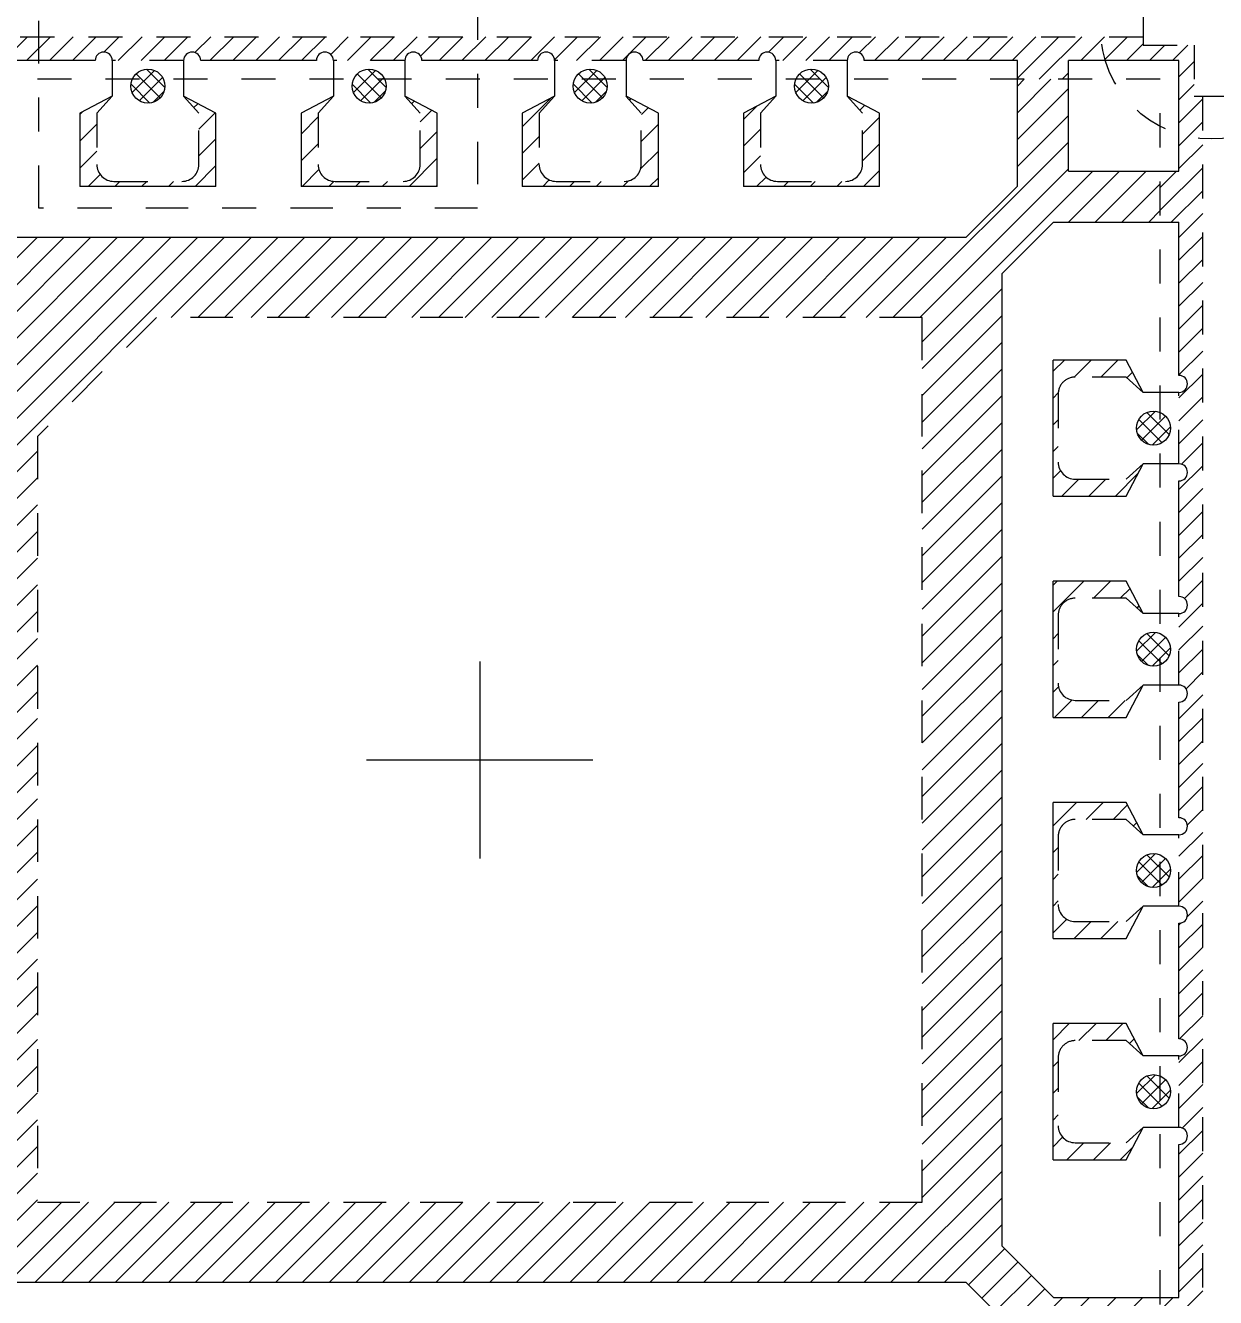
# Model space of a CAD drawing. Header units: millimetres. Extents: x 1670 to 1951, y 501 to 745.
# Drawn here: x 1856.49 to 1859.987, y 724.785 to 728.523 of the extents above; entities that cross this region are included whole.
import ezdxf

# ---------------------------------------------------------------- set-up
doc = ezdxf.new("R2010")
doc.units = ezdxf.units.MM
for name, pattern in [('CENTER', [2, 1.25, -0.25, 0.25, -0.25]), ('DASHED', [0.75, 0.5, -0.25]), ('HIDDEN', [0.375, 0.25, -0.125])]:
    doc.linetypes.add(name, pattern=pattern)
doc.layers.get('Defpoints').update_dxf_attribs({"lineweight": 18})
for name, color, linetype, lineweight in [('1', 7, 'Continuous', 18), ('1D', 4, 'Continuous', 18), ('ETCH', 4, 'Continuous', 15), ('Pkg', 2, 'DASHED', 9)]:
    doc.layers.add(name, color=color, linetype=linetype, lineweight=lineweight)
for name, color, linetype in [('HALF ETCH ON TOP SIDE', 6, 'Continuous'), ('中心线', 1, 'CENTER'), ('标注', 4, 'Continuous')]:
    doc.layers.add(name, color=color, linetype=linetype)
doc.styles.get("Standard").update_dxf_attribs({"font": 'txt', "bigfont": 'gbcbig.shx'})
doc.styles.add('宋体', font='')
doc.styles.get('宋体').set_extended_font_data('宋体')
doc.dimstyles.new('ISO-25', dxfattribs={"dimtxt": 2.5, "dimasz": 2.5, "dimexe": 1.25, "dimexo": 0.625, "dimtad": 1, "dimtxsty": 'Standard', "dimcen": 2.5, "dimadec": 0, "dimazin": 0, "dimtfac": 1, "dimtmove": 0, "dimatfit": 3, "dimfxl": 1, "dimarcsym": 0})
pattern_1 = [(45, (1883.80051, 730.403553), (-0.03367596, 0.03367596), [])]
pattern_2 = [(45, (1857.92284, 725.76316), (-0.0392886, 0.0392886), [])]

# ---------------------------------------------------------------- blocks, each defined once
blk = doc.blocks.new('*D3')
at = {"layer": 'Defpoints', "color": 0, "transparency": 16777216}
for p in [(1855.7744, 734.5081), (1855.4746, 732.9102), (1862.1246, 726.3652)]:
    blk.add_point(p, dxfattribs=at)
at = {"layer": '标注', "color": 0, "linetype": 'Continuous', "lineweight": -2, "transparency": 16777216}
for p, q in [((1855.7744, 734.3481), (1855.7744, 734.5081)), ((1855.4746, 734.1881), (1855.7744, 734.3481)), ((1855.4746, 732.9252), (1855.4746, 734.1881))]:
    blk.add_line(p, q, dxfattribs=at)
at = {"layer": '标注', "color": 0, "lineweight": 5, "transparency": 16777216, "insert": (1855.7744, 735.0065), "char_height": 0.28, "attachment_point": 5, "rotation": 90, "style": '宋体'}
blk.add_mtext('6.650', dxfattribs=at)
blk = doc.blocks.new('*D76')
at = {"layer": 'Defpoints', "color": 0, "transparency": 16777216}
for p in [(1862.1246, 726.3652), (1859.9746, 722.8152), (1859.9746, 720.6969)]:
    blk.add_point(p, dxfattribs=at)
at = {"layer": '标注', "color": 0, "linetype": 'Continuous', "lineweight": -2, "transparency": 16777216}
blk.add_line((1859.9746, 722.8002), (1859.9746, 720.6969), dxfattribs=at)
at = {"layer": '标注', "color": 0, "lineweight": 5, "transparency": 16777216, "insert": (1859.9746, 720.1993), "char_height": 0.28, "attachment_point": 5, "rotation": 90, "style": '宋体'}
blk.add_mtext('2.150', dxfattribs=at)
blk = doc.blocks.new('*D77')
at = {"layer": 'Defpoints', "color": 0, "transparency": 16777216}
for p in [(1862.1246, 726.3652), (1855.6746, 722.8152), (1855.6746, 720.6969)]:
    blk.add_point(p, dxfattribs=at)
at = {"layer": '标注', "color": 0, "linetype": 'Continuous', "lineweight": -2, "transparency": 16777216}
blk.add_line((1855.6746, 722.8002), (1855.6746, 720.6969), dxfattribs=at)
at = {"layer": '标注', "color": 0, "lineweight": 5, "transparency": 16777216, "insert": (1855.6746, 720.1985), "char_height": 0.28, "attachment_point": 5, "rotation": 90, "style": '宋体'}
blk.add_mtext('6.450', dxfattribs=at)
blk = doc.blocks.new('*D78')
at = {"layer": 'Defpoints', "color": 0, "transparency": 16777216}
for p in [(1862.1246, 726.3652), (1855.6746, 723.5702), (1851.9645, 723.5125)]:
    blk.add_point(p, dxfattribs=at)
at = {"layer": '标注', "color": 0, "linetype": 'Continuous', "lineweight": -2, "transparency": 16777216}
for p, q in [((1852.2845, 723.5702), (1852.1245, 723.5125)), ((1855.6596, 723.5702), (1852.2845, 723.5702)), ((1852.1245, 723.5125), (1851.9645, 723.5125))]:
    blk.add_line(p, q, dxfattribs=at)
at = {"layer": '标注', "color": 0, "lineweight": 5, "transparency": 16777216, "insert": (1851.4693, 723.5125), "char_height": 0.28, "attachment_point": 5, "style": '宋体'}
blk.add_mtext('2.795', dxfattribs=at)
blk = doc.blocks.new('*D79')
at = {"layer": 'Defpoints', "color": 0, "transparency": 16777216}
for p in [(1862.1246, 726.3652), (1851.9645, 723.8896), (1854.3246, 723.6902)]:
    blk.add_point(p, dxfattribs=at)
at = {"layer": '标注', "color": 0, "linetype": 'Continuous', "lineweight": -2, "transparency": 16777216}
for p, q in [((1852.1245, 723.8896), (1851.9645, 723.8896)), ((1852.2845, 723.6902), (1852.1245, 723.8896)), ((1854.3096, 723.6902), (1852.2845, 723.6902))]:
    blk.add_line(p, q, dxfattribs=at)
at = {"layer": '标注', "color": 0, "lineweight": 5, "transparency": 16777216, "insert": (1851.4693, 723.8896), "char_height": 0.28, "attachment_point": 5, "style": '宋体'}
blk.add_mtext('2.675', dxfattribs=at)
blk = doc.blocks.new('*D80')
at = {"layer": 'Defpoints', "color": 0, "transparency": 16777216}
for p in [(1862.1246, 726.3652), (1851.9645, 724.2152), (1854.4746, 724.2152)]:
    blk.add_point(p, dxfattribs=at)
at = {"layer": '标注', "color": 0, "linetype": 'Continuous', "lineweight": -2, "transparency": 16777216}
blk.add_line((1854.4596, 724.2152), (1851.9645, 724.2152), dxfattribs=at)
at = {"layer": '标注', "color": 0, "lineweight": 5, "transparency": 16777216, "insert": (1851.467, 724.2152), "char_height": 0.28, "attachment_point": 5, "style": '宋体'}
blk.add_mtext('2.150', dxfattribs=at)
blk = doc.blocks.new('*D81')
at = {"layer": 'Defpoints', "color": 0, "transparency": 16777216}
for p in [(1851.9645, 728.5152), (1854.4746, 728.5152), (1862.1246, 726.3652)]:
    blk.add_point(p, dxfattribs=at)
at = {"layer": '标注', "color": 0, "linetype": 'Continuous', "lineweight": -2, "transparency": 16777216}
blk.add_line((1854.4596, 728.5152), (1851.9645, 728.5152), dxfattribs=at)
at = {"layer": '标注', "color": 0, "lineweight": 5, "transparency": 16777216, "insert": (1851.467, 728.5152), "char_height": 0.28, "attachment_point": 5, "style": '宋体'}
blk.add_mtext('2.150', dxfattribs=at)
blk = doc.blocks.new('*D82')
at = {"layer": 'Defpoints', "color": 0, "transparency": 16777216}
for p in [(1851.9645, 732.8152), (1854.4746, 732.8152), (1862.1246, 726.3652)]:
    blk.add_point(p, dxfattribs=at)
at = {"layer": '标注', "color": 0, "linetype": 'Continuous', "lineweight": -2, "transparency": 16777216}
blk.add_line((1854.4596, 732.8152), (1851.9645, 732.8152), dxfattribs=at)
at = {"layer": '标注', "color": 0, "lineweight": 5, "transparency": 16777216, "insert": (1851.4662, 732.8152), "char_height": 0.28, "attachment_point": 5, "style": '宋体'}
blk.add_mtext('6.450', dxfattribs=at)
blk = doc.blocks.new('*D6')
at = {"layer": 'Defpoints', "color": 0, "transparency": 16777216}
for p in [(1855.3296, 734.5081), (1855.2546, 732.7202), (1862.1246, 726.3652)]:
    blk.add_point(p, dxfattribs=at)
at = {"layer": '标注', "color": 0, "linetype": 'Continuous', "lineweight": -2, "transparency": 16777216}
for p, q in [((1855.3296, 734.3481), (1855.3296, 734.5081)), ((1855.2546, 734.1881), (1855.3296, 734.3481)), ((1855.2546, 732.7352), (1855.2546, 734.1881))]:
    blk.add_line(p, q, dxfattribs=at)
at = {"layer": '标注', "color": 0, "lineweight": 5, "transparency": 16777216, "insert": (1855.3296, 735.0092), "char_height": 0.28, "attachment_point": 5, "rotation": 90, "style": '宋体'}
blk.add_mtext('6.870', dxfattribs=at)
blk = doc.blocks.new('*D7')
at = {"layer": 'Defpoints', "color": 0, "transparency": 16777216}
for p in [(1854.6776, 734.5081), (1854.9246, 732.2452), (1862.1246, 726.3652)]:
    blk.add_point(p, dxfattribs=at)
at = {"layer": '标注', "color": 0, "linetype": 'Continuous', "lineweight": -2, "transparency": 16777216}
for p, q in [((1854.6776, 734.3481), (1854.6776, 734.5081)), ((1854.9246, 734.1881), (1854.6776, 734.3481)), ((1854.9246, 732.2602), (1854.9246, 734.1881))]:
    blk.add_line(p, q, dxfattribs=at)
at = {"layer": '标注', "color": 0, "lineweight": 5, "transparency": 16777216, "insert": (1854.6776, 735.006), "char_height": 0.28, "attachment_point": 5, "rotation": 90, "style": '宋体'}
blk.add_mtext('7.200', dxfattribs=at)
blk = doc.blocks.new('*D83')
at = {"layer": 'Defpoints', "color": 0, "transparency": 16777216}
for p in [(1855.0296, 734.5081), (1855.0296, 732.8152), (1862.1246, 726.3652)]:
    blk.add_point(p, dxfattribs=at)
at = {"layer": '标注', "color": 0, "linetype": 'Continuous', "lineweight": -2, "transparency": 16777216}
blk.add_line((1855.0296, 732.8302), (1855.0296, 734.5081), dxfattribs=at)
at = {"layer": '标注', "color": 0, "lineweight": 5, "transparency": 16777216, "insert": (1855.0296, 735.001), "char_height": 0.28, "attachment_point": 5, "rotation": 90, "style": '宋体'}
blk.add_mtext('7.095', dxfattribs=at)
blk = doc.blocks.new('*D84')
at = {"layer": 'Defpoints', "color": 0, "transparency": 16777216}
for p in [(1854.3246, 734.5081), (1854.3246, 732.2902), (1862.1246, 726.3652)]:
    blk.add_point(p, dxfattribs=at)
at = {"layer": '标注', "color": 0, "linetype": 'Continuous', "lineweight": -2, "transparency": 16777216}
blk.add_line((1854.3246, 732.3052), (1854.3246, 734.5081), dxfattribs=at)
at = {"layer": '标注', "color": 0, "lineweight": 5, "transparency": 16777216, "insert": (1854.3246, 735.0034), "char_height": 0.28, "attachment_point": 5, "rotation": 90, "style": '宋体'}
blk.add_mtext('7.800', dxfattribs=at)
blk = doc.blocks.new('*D95')
at = {"layer": 'Defpoints', "color": 0, "transparency": 16777216}
for p in [(1862.1246, 726.3652), (1854.6746, 723.2152), (1854.6746, 720.6969)]:
    blk.add_point(p, dxfattribs=at)
at = {"layer": '标注', "color": 0, "linetype": 'Continuous', "lineweight": -2, "transparency": 16777216}
blk.add_line((1854.6746, 723.2002), (1854.6746, 720.6969), dxfattribs=at)
at = {"layer": '标注', "color": 0, "lineweight": 5, "transparency": 16777216, "insert": (1854.6746, 720.2016), "char_height": 0.28, "attachment_point": 5, "rotation": 90, "style": '宋体'}
blk.add_mtext('7.450', dxfattribs=at)
blk = doc.blocks.new('*D169')
at = {"layer": 'Defpoints', "color": 0, "transparency": 16777216}
for p in [(1862.1246, 726.3652), (1855.1496, 722.7784), (1855.1496, 720.6969)]:
    blk.add_point(p, dxfattribs=at)
at = {"layer": '标注', "color": 0, "linetype": 'Continuous', "lineweight": -2, "transparency": 16777216}
blk.add_line((1855.1496, 722.7634), (1855.1496, 720.6969), dxfattribs=at)
at = {"layer": '标注', "color": 0, "transparency": 16777216, "insert": (1855.1496, 720.1982), "char_height": 0.28, "attachment_point": 5, "rotation": 90, "style": '宋体'}
blk.add_mtext('6.975', dxfattribs=at)
blk = doc.blocks.new('*U243')
at = {"layer": '1', "linetype": 'Continuous', "lineweight": 5}
blk.add_lwpolyline([(-0.17, 0), (0.17, 0)], dxfattribs=at)
blk = doc.blocks.new('*U242')
at = {"layer": '1', "color": 0, "linetype": 'ByBlock', "lineweight": -2, "transparency": 16777216}
for p in [(0, 0), (0.65, 0), (1.3, 0)]:
    blk.add_blockref('*U243', p, dxfattribs=at)
blk = doc.blocks.new('*U245')
at = {"layer": '1', "linetype": 'Continuous', "lineweight": 5}
blk.add_lwpolyline([(-0.17, 0), (0.17, 0)], dxfattribs=at)
blk = doc.blocks.new('*U244')
at = {"layer": '1', "color": 0, "linetype": 'ByBlock', "lineweight": -2, "transparency": 16777216}
for p in [(0, 0), (0.65, 0), (1.3, 0)]:
    blk.add_blockref('*U245', p, dxfattribs=at)
blk = doc.blocks.new('*U249')
at = {"layer": '1D', "color": 4, "linetype": 'HIDDEN', "lineweight": 5, "ltscale": 0.3}
for p, q in [((-0.105, 0.125), (-0.15, 0.075)), ((0.105, 0.125), (0.15, 0.075))]:
    blk.add_line(p, q, dxfattribs=at)
at = {"layer": '1D', "color": 4, "linetype": 'DASHED', "lineweight": 5, "ltscale": 0.08}
for p, q in [((-0.15, 0.075), (-0.15, -0.075)), ((0.15, -0.075), (0.15, 0.075)), ((-0.1, -0.125), (0.1, -0.125))]:
    blk.add_line(p, q, dxfattribs=at)
for centre, start, end in [((-0.1, -0.075), 180, 270), ((0.1, -0.075), 270, 0)]:
    blk.add_arc(centre, 0.05, start, end, dxfattribs=at)
blk = doc.blocks.new('*U248')
at = {"layer": '1', "color": 0, "linetype": 'ByBlock', "lineweight": -2, "transparency": 16777216}
for p in [(0, 0), (0.65, 0), (1.3, 0), (1.95, 0)]:
    blk.add_blockref('*U249', p, dxfattribs=at)
blk = doc.blocks.new('*U241')
at = {"layer": '1'}
blk.add_blockref('*U248', (-0.975, 0), dxfattribs=at)
blk = doc.blocks.new('*U240')
at = {"layer": '1', "color": 0, "linetype": 'ByBlock', "lineweight": -2, "transparency": 16777216}
blk.add_blockref('*U241', (1883.7022, 732.8306), dxfattribs=at)
at = {"layer": '1', "color": 0, "linetype": 'ByBlock', "lineweight": -2, "transparency": 16777216, "rotation": 270}
blk.add_blockref('*U241', (1885.5272, 731.0056), dxfattribs=at)

msp = doc.modelspace()

# ---------------------------------------------------------------- hatches: boundary and pattern name
at = {"layer": 'ETCH', "lineweight": 5}
h = msp.add_hatch(dxfattribs=at)
h.set_pattern_fill('ANSI31', color=4, scale=0.015, style=0)
h.set_pattern_definition(pattern_1)
h.paths.add_polyline_path([(1855.7246, 724.0152), (1855.7246, 724.1652), (1855.8746, 724.1652), (1855.8746, 724.1902), (1859.7746, 724.1902), (1859.7746, 724.1652), (1859.9246, 724.1652), (1859.9246, 724.0152), (1859.8796, 724.0152), (1859.8796, 724.1202), (1859.5546, 724.1202), (1859.5546, 724.0952), (1859.4046, 724.0952), (1859.4046, 724.1202), (1858.9546, 724.1202, 1), (1858.9046, 724.1202), (1858.9046, 724.0952), (1858.6946, 724.0952), (1858.6946, 724.1202, 1), (1858.6446, 724.1202), (1858.3046, 724.1202, 1), (1858.2546, 724.1202), (1858.2546, 724.0952), (1858.0446, 724.0952), (1858.0446, 724.1202, 1), (1857.9946, 724.1202), (1857.6546, 724.1202, 1), (1857.6046, 724.1202), (1857.6046, 724.0952), (1857.3946, 724.0952), (1857.3946, 724.1202, 1), (1857.3446, 724.1202), (1857.0046, 724.1202, 1), (1856.9546, 724.1202), (1856.9546, 724.0952), (1856.7446, 724.0952), (1856.7446, 724.1202, 1), (1856.6946, 724.1202), (1856.2446, 724.1202), (1856.2446, 724.0952), (1856.0946, 724.0952), (1856.0946, 724.1202), (1855.7696, 724.1202), (1855.7696, 724.0152)])
h.paths.add_polyline_path([(1860.0246, 724.0152), (1860.0246, 724.1652), (1860.1746, 724.1652), (1860.1746, 724.1902), (1864.0746, 724.1902), (1864.0746, 724.1652), (1864.2246, 724.1652), (1864.2246, 724.0152), (1864.1796, 724.0152), (1864.1796, 724.1202), (1863.8546, 724.1202), (1863.8546, 724.0952), (1863.7046, 724.0952), (1863.7046, 724.1202), (1863.2546, 724.1202, 1), (1863.2046, 724.1202), (1863.2046, 724.0952), (1862.9946, 724.0952), (1862.9946, 724.1202, 1), (1862.9446, 724.1202), (1862.6046, 724.1202, 1), (1862.5546, 724.1202), (1862.5546, 724.0952), (1862.3446, 724.0952), (1862.3446, 724.1202, 1), (1862.2946, 724.1202), (1861.9546, 724.1202, 1), (1861.9046, 724.1202), (1861.9046, 724.0952), (1861.6946, 724.0952), (1861.6946, 724.1202, 1), (1861.6446, 724.1202), (1861.3046, 724.1202, 1), (1861.2546, 724.1202), (1861.2546, 724.0952), (1861.0446, 724.0952), (1861.0446, 724.1202, 1), (1860.9946, 724.1202), (1860.5446, 724.1202), (1860.5446, 724.0952), (1860.3946, 724.0952), (1860.3946, 724.1202), (1860.0696, 724.1202), (1860.0696, 724.0152)])
h.paths.add_polyline_path([(1855.5796, 727.9452), (1855.5796, 727.4952, -1), (1855.5796, 727.4452), (1855.5546, 727.4452), (1855.5546, 727.2352), (1855.5796, 727.2352, -1), (1855.5796, 727.1852), (1855.5796, 726.8452, -1), (1855.5796, 726.7952), (1855.5546, 726.7952), (1855.5546, 726.5852), (1855.5796, 726.5852, -1), (1855.5796, 726.5352), (1855.5796, 726.1952, -1), (1855.5796, 726.1452), (1855.5546, 726.1452), (1855.5546, 725.9352), (1855.5796, 725.9352, -1), (1855.5796, 725.8852), (1855.5796, 725.5452, -1), (1855.5796, 725.4952), (1855.5546, 725.4952), (1855.5546, 725.2852), (1855.5796, 725.2852, -1), (1855.5796, 725.2352), (1855.5796, 724.7852), (1855.5546, 724.7852), (1855.5546, 724.6352), (1855.5796, 724.6352), (1855.5796, 724.3102), (1855.4746, 724.3102), (1855.4746, 724.2652), (1855.6246, 724.2652), (1855.6246, 724.4152), (1855.6496, 724.4152), (1855.6496, 728.3152), (1855.6246, 728.3152), (1855.6246, 728.4652), (1855.4746, 728.4652), (1855.4746, 728.4202), (1855.5796, 728.4202), (1855.5796, 728.0952), (1855.5546, 728.0952), (1855.5546, 727.9452)])
h.paths.add_polyline_path([(1855.5796, 732.2452), (1855.5796, 731.7952, -1), (1855.5796, 731.7452), (1855.5546, 731.7452), (1855.5546, 731.5352), (1855.5796, 731.5352, -1), (1855.5796, 731.4852), (1855.5796, 731.1452, -1), (1855.5796, 731.0952), (1855.5546, 731.0952), (1855.5546, 730.8852), (1855.5796, 730.8852, -1), (1855.5796, 730.8352), (1855.5796, 730.4952, -1), (1855.5796, 730.4452), (1855.5546, 730.4452), (1855.5546, 730.2352), (1855.5796, 730.2352, -1), (1855.5796, 730.1852), (1855.5796, 729.8452, -1), (1855.5796, 729.7952), (1855.5546, 729.7952), (1855.5546, 729.5852), (1855.5796, 729.5852, -1), (1855.5796, 729.5352), (1855.5796, 729.0852), (1855.5546, 729.0852), (1855.5546, 728.9352), (1855.5796, 728.9352), (1855.5796, 728.6102), (1855.4746, 728.6102), (1855.4746, 728.5652), (1855.6246, 728.5652), (1855.6246, 728.7152), (1855.6496, 728.7152), (1855.6496, 732.6152), (1855.6246, 732.6152), (1855.6246, 732.7652), (1855.4746, 732.7652), (1855.4746, 732.7202), (1855.5796, 732.7202), (1855.5796, 732.3952), (1855.5546, 732.3952), (1855.5546, 732.2452)])
h.paths.add_polyline_path([(1855.5796, 724.1202), (1855.5796, 724.0152), (1855.6246, 724.0152), (1855.6246, 724.1652), (1855.4746, 724.1652), (1855.4746, 724.1202)])
h = msp.add_hatch(dxfattribs=at)
h.set_pattern_fill('ANSI31', color=4, scale=0.015, style=0)
h.set_pattern_definition(pattern_1)
h.paths.add_polyline_path([(1855.6996, 724.4152), (1855.7246, 724.4152), (1855.7246, 724.2652), (1855.8746, 724.2652), (1855.8746, 724.2402), (1859.7746, 724.2402), (1859.7746, 724.2652), (1859.9246, 724.2652), (1859.9246, 724.4152), (1859.9496, 724.4152), (1859.9496, 728.3152), (1859.9246, 728.3152), (1859.9246, 728.4652), (1859.7746, 728.4652), (1859.7746, 728.4902), (1855.8746, 728.4902), (1855.8746, 728.4652), (1855.7246, 728.4652), (1855.7246, 728.3152), (1855.6996, 728.3152)])
h.paths.add_polyline_path([(1855.7696, 726.7952), (1855.7696, 726.5852, 1), (1855.7696, 726.5352), (1855.7696, 726.1952, 1), (1855.7696, 726.1452), (1855.7696, 725.9352, 1), (1855.7696, 725.8852), (1855.7696, 725.5452, 1), (1855.7696, 725.4952), (1855.7696, 725.2852, 1), (1855.7696, 725.2352), (1855.7696, 724.7852), (1855.8246, 724.7852), (1855.8246, 724.6352), (1855.7696, 724.6352), (1855.7696, 724.3102), (1856.0946, 724.3102), (1856.0946, 724.3652), (1856.2446, 724.3652), (1856.2446, 724.3102), (1856.6946, 724.3102, 1), (1856.7446, 724.3102), (1856.9546, 724.3102, 1), (1857.0046, 724.3102), (1857.3446, 724.3102, 1), (1857.3946, 724.3102), (1857.6046, 724.3102, 1), (1857.6546, 724.3102), (1857.9946, 724.3102, 1), (1858.0446, 724.3102), (1858.2546, 724.3102, 1), (1858.3046, 724.3102), (1858.6446, 724.3102, 1), (1858.6946, 724.3102), (1858.9046, 724.3102, 1), (1858.9546, 724.3102), (1859.4046, 724.3102), (1859.4046, 724.3652), (1859.5546, 724.3652), (1859.5546, 724.3102), (1859.8796, 724.3102), (1859.8796, 724.6352), (1859.8246, 724.6352), (1859.8246, 724.7852), (1859.8796, 724.7852), (1859.8796, 725.2352, 1), (1859.8796, 725.2852), (1859.8796, 725.4952, 1), (1859.8796, 725.5452), (1859.8796, 725.8852, 1), (1859.8796, 725.9352), (1859.8796, 726.1452, 1), (1859.8796, 726.1952), (1859.8796, 726.5352, 1), (1859.8796, 726.5852), (1859.8796, 726.7952, 1), (1859.8796, 726.8452), (1859.8796, 727.1852, 1), (1859.8796, 727.2352), (1859.8796, 727.4452, 1), (1859.8796, 727.4952), (1859.8796, 727.9452), (1859.8246, 727.9452), (1859.8246, 728.0952), (1859.8796, 728.0952), (1859.8796, 728.4202), (1859.5546, 728.4202), (1859.5546, 728.3652), (1859.4046, 728.3652), (1859.4046, 728.4202), (1858.9546, 728.4202, 1), (1858.9046, 728.4202), (1858.6946, 728.4202, 1), (1858.6446, 728.4202), (1858.3046, 728.4202, 1), (1858.2546, 728.4202), (1858.0446, 728.4202, 1), (1857.9946, 728.4202), (1857.6546, 728.4202, 1), (1857.6046, 728.4202), (1857.3946, 728.4202, 1), (1857.3446, 728.4202), (1857.0046, 728.4202, 1), (1856.9546, 728.4202), (1856.7446, 728.4202, 1), (1856.6946, 728.4202), (1856.2446, 728.4202), (1856.2446, 728.3652), (1856.0946, 728.3652), (1856.0946, 728.4202), (1855.7696, 728.4202), (1855.7696, 728.0952), (1855.8246, 728.0952), (1855.8246, 727.9452), (1855.7696, 727.9452), (1855.7696, 727.4952, 1), (1855.7696, 727.4452), (1855.7696, 727.2352, 1), (1855.7696, 727.1852), (1855.7696, 726.8452, 1)], flags=16)
h = msp.add_hatch(dxfattribs=at)
h.set_pattern_fill('ANSI31', color=256, scale=0.0175)
h.set_pattern_definition(pattern_2)
h.paths.add_polyline_path([(1855.8246, 727.9452), (1855.8246, 728.0952), (1856.0946, 728.0952), (1856.0946, 728.3652), (1856.2446, 728.3652), (1856.2446, 728.0513), (1856.3956, 727.9002), (1859.2535, 727.9002), (1859.4046, 728.0513), (1859.4046, 728.3652), (1859.5546, 728.3652), (1859.5546, 728.0952), (1859.8246, 728.0952), (1859.8246, 727.9452), (1859.5106, 727.9452), (1859.3596, 727.7941), (1859.3596, 724.9363), (1859.5106, 724.7852), (1859.8246, 724.7852), (1859.8246, 724.6352), (1859.5546, 724.6352), (1859.5546, 724.3652), (1859.4046, 724.3652), (1859.4046, 724.6791), (1859.2535, 724.8302), (1856.3956, 724.8302), (1856.2446, 724.6791), (1856.2446, 724.3652), (1856.0946, 724.3652), (1856.0946, 724.6352), (1855.8246, 724.6352), (1855.8246, 724.7852), (1856.1385, 724.7852), (1856.2896, 724.9363), (1856.2896, 727.7941), (1856.1385, 727.9452)])
h.paths.add_polyline_path([(1856.5246, 727.3152), (1856.5246, 725.0652), (1859.1246, 725.0652), (1859.1246, 727.6652), (1856.8746, 727.6652)], flags=16)
h = msp.add_hatch(dxfattribs=at)
h.set_pattern_fill('ANSI31', color=256, scale=0.0175)
h.set_pattern_definition(pattern_2)
h.paths.add_polyline_path([(1857.2996, 728.2652), (1857.2996, 728.0502), (1857.6996, 728.0502), (1857.6996, 728.2652), (1857.6046, 728.3152), (1857.6496, 728.2652), (1857.6496, 728.1152, -0.414214), (1857.5996, 728.0652), (1857.3996, 728.0652, -0.414214), (1857.3496, 728.1152), (1857.3496, 728.2652), (1857.3946, 728.3152)])
h.paths.add_polyline_path([(1857.9496, 728.2652), (1857.9496, 728.0502), (1858.3496, 728.0502), (1858.3496, 728.2652), (1858.2546, 728.3152), (1858.2996, 728.2652), (1858.2996, 728.1152, -0.414214), (1858.2496, 728.0652), (1858.0496, 728.0652, -0.414214), (1857.9996, 728.1152), (1857.9996, 728.2652), (1858.0446, 728.3152)])
h.paths.add_polyline_path([(1856.6496, 728.2652), (1856.6496, 728.0502), (1857.0496, 728.0502), (1857.0496, 728.2652), (1856.9546, 728.3152), (1856.9996, 728.2652), (1856.9996, 728.1152, -0.414214), (1856.9496, 728.0652), (1856.7496, 728.0652, -0.414214), (1856.6996, 728.1152), (1856.6996, 728.2652), (1856.7446, 728.3152)])
h.paths.add_polyline_path([(1858.5996, 728.2652), (1858.5996, 728.0502), (1858.9996, 728.0502), (1858.9996, 728.2652), (1858.9046, 728.3152), (1858.9496, 728.2652), (1858.9496, 728.1152, -0.414214), (1858.8996, 728.0652), (1858.6996, 728.0652, -0.414214), (1858.6496, 728.1152), (1858.6496, 728.2652), (1858.6946, 728.3152)])
h = msp.add_hatch(dxfattribs=at)
h.set_pattern_fill('ANSI31', color=256, scale=0.0175, angle=180)
h.set_pattern_definition([(225, (1857.92284, 725.76316), (0.0392886, -0.0392886), [])])
h.paths.add_polyline_path([(1859.7246, 726.8902), (1859.5096, 726.8902), (1859.5096, 726.4902), (1859.7246, 726.4902), (1859.7746, 726.5852), (1859.7246, 726.5402), (1859.5746, 726.5402, -0.414214), (1859.5246, 726.5902), (1859.5246, 726.7902, -0.414214), (1859.5746, 726.8402), (1859.7246, 726.8402), (1859.7746, 726.7952)])
h.paths.add_polyline_path([(1859.7246, 726.2402), (1859.5096, 726.2402), (1859.5096, 725.8402), (1859.7246, 725.8402), (1859.7746, 725.9352), (1859.7246, 725.8902), (1859.5746, 725.8902, -0.414214), (1859.5246, 725.9402), (1859.5246, 726.1402, -0.414214), (1859.5746, 726.1902), (1859.7246, 726.1902), (1859.7746, 726.1452)])
h.paths.add_polyline_path([(1859.7246, 727.5402), (1859.5096, 727.5402), (1859.5096, 727.1402), (1859.7246, 727.1402), (1859.7746, 727.2352), (1859.7246, 727.1902), (1859.5746, 727.1902, -0.414214), (1859.5246, 727.2402), (1859.5246, 727.4402, -0.414214), (1859.5746, 727.4902), (1859.7246, 727.4902), (1859.7746, 727.4452)])
h.paths.add_polyline_path([(1859.7246, 725.5902), (1859.5096, 725.5902), (1859.5096, 725.1902), (1859.7246, 725.1902), (1859.7746, 725.2852), (1859.7246, 725.2402), (1859.5746, 725.2402, -0.414214), (1859.5246, 725.2902), (1859.5246, 725.4902, -0.414214), (1859.5746, 725.5402), (1859.7246, 725.5402), (1859.7746, 725.4952)])
at = {"layer": 'HALF ETCH ON TOP SIDE', "lineweight": 5}
h = msp.add_hatch(dxfattribs=at)
h.set_pattern_fill('ANSI37', color=6, scale=0.01, angle=90, style=0)
h.set_pattern_definition([(135, (1857.173168, 726.540624), (-0.02245064, -0.02245064), []), (225, (1857.173168, 726.540624), (0.02245064, -0.02245064), [])])
h.paths.add_polyline_path([(1856.8954, 728.3652, -1.23026), (1856.7996, 728.3452, -0.103244), (1856.8037, 728.3652)])
h.paths.add_polyline_path([(1856.8954, 728.3652), (1856.8037, 728.3652, -0.654654)])
h = msp.add_hatch(dxfattribs=at)
h.set_pattern_fill('ANSI37', color=6, scale=0.01, angle=90, style=0)
h.set_pattern_definition([(135, (1857.823168, 726.540624), (-0.02245064, -0.02245064), []), (225, (1857.823168, 726.540624), (0.02245064, -0.02245064), [])])
h.paths.add_polyline_path([(1857.5454, 728.3652, -1.23026), (1857.4496, 728.3452, -0.103244), (1857.4537, 728.3652)])
h.paths.add_polyline_path([(1857.5454, 728.3652), (1857.4537, 728.3652, -0.654654)])
h = msp.add_hatch(dxfattribs=at)
h.set_pattern_fill('ANSI37', color=6, scale=0.01, angle=90, style=0)
h.set_pattern_definition([(135, (1858.473168, 726.540624), (-0.02245064, -0.02245064), []), (225, (1858.473168, 726.540624), (0.02245064, -0.02245064), [])])
h.paths.add_polyline_path([(1858.1954, 728.3652, -1.23026), (1858.0996, 728.3452, -0.103244), (1858.1037, 728.3652)])
h.paths.add_polyline_path([(1858.1954, 728.3652), (1858.1037, 728.3652, -0.654654)])
h = msp.add_hatch(dxfattribs=at)
h.set_pattern_fill('ANSI37', color=6, scale=0.01, angle=90, style=0)
h.set_pattern_definition([(135, (1859.123168, 726.540624), (-0.02245064, -0.02245064), []), (225, (1859.123168, 726.540624), (0.02245064, -0.02245064), [])])
h.paths.add_polyline_path([(1858.8454, 728.3652, -1.23026), (1858.7496, 728.3452, -0.103244), (1858.7537, 728.3652)])
h.paths.add_polyline_path([(1858.8454, 728.3652), (1858.7537, 728.3652, -0.654654)])
h = msp.add_hatch(dxfattribs=at)
h.set_pattern_fill('ANSI37', color=6, scale=0.01, angle=360, style=0)
h.set_pattern_definition([(45, (1857.999993, 727.016596), (-0.02245064, 0.02245064), []), (135, (1857.999993, 727.016596), (-0.02245064, -0.02245064), [])])
h.paths.add_polyline_path([(1859.8246, 727.2944, -1.23026), (1859.8046, 727.3902, -0.103244), (1859.8246, 727.386)])
h.paths.add_polyline_path([(1859.8246, 727.2944), (1859.8246, 727.386, -0.654654)])
h = msp.add_hatch(dxfattribs=at)
h.set_pattern_fill('ANSI37', color=6, scale=0.01, angle=360, style=0)
h.set_pattern_definition([(45, (1857.999993, 726.366596), (-0.02245064, 0.02245064), []), (135, (1857.999993, 726.366596), (-0.02245064, -0.02245064), [])])
h.paths.add_polyline_path([(1859.8246, 726.6444, -1.23026), (1859.8046, 726.7402, -0.103244), (1859.8246, 726.736)])
h.paths.add_polyline_path([(1859.8246, 726.6444), (1859.8246, 726.736, -0.654654)])
h = msp.add_hatch(dxfattribs=at)
h.set_pattern_fill('ANSI37', color=6, scale=0.01, angle=360, style=0)
h.set_pattern_definition([(45, (1857.999993, 725.716596), (-0.02245064, 0.02245064), []), (135, (1857.999993, 725.716596), (-0.02245064, -0.02245064), [])])
h.paths.add_polyline_path([(1859.8246, 725.9944, -1.23026), (1859.8046, 726.0902, -0.103244), (1859.8246, 726.086)])
h.paths.add_polyline_path([(1859.8246, 725.9944), (1859.8246, 726.086, -0.654654)])
h = msp.add_hatch(dxfattribs=at)
h.set_pattern_fill('ANSI37', color=6, scale=0.01, angle=360, style=0)
h.set_pattern_definition([(45, (1857.999993, 725.066596), (-0.02245064, 0.02245064), []), (135, (1857.999993, 725.066596), (-0.02245064, -0.02245064), [])])
h.paths.add_polyline_path([(1859.8246, 725.3444, -1.23026), (1859.8046, 725.4402, -0.103244), (1859.8246, 725.436)])
h.paths.add_polyline_path([(1859.8246, 725.3444), (1859.8246, 725.436, -0.654654)])

# ---------------------------------------------------------------- linework, layer by layer
at = {"layer": '1', "linetype": 'Continuous', "lineweight": 5}
for p, q in [((1856.7446, 728.4202), (1856.7446, 728.3152)), ((1856.9546, 728.4202), (1856.9546, 728.3152)), ((1857.3946, 728.4202), (1857.3946, 728.3152)), ((1857.6046, 728.4202), (1857.6046, 728.3152)), ((1858.0446, 728.4202), (1858.0446, 728.3152)), ((1858.2546, 728.4202), (1858.2546, 728.3152)), ((1858.6946, 728.4202), (1858.6946, 728.3152)), ((1858.9046, 728.4202), (1858.9046, 728.3152)), ((1859.4046, 728.0513), (1859.4046, 728.4202)), ((1859.5546, 728.0952), (1859.5546, 728.4202)), ((1856.7446, 728.3152), (1856.6496, 728.2652)), ((1857.0496, 728.2652), (1856.9546, 728.3152)), ((1857.3946, 728.3152), (1857.2996, 728.2652)), ((1857.6996, 728.2652), (1857.6046, 728.3152)), ((1858.0446, 728.3152), (1857.9496, 728.2652)), ((1858.3496, 728.2652), (1858.2546, 728.3152)), ((1858.6946, 728.3152), (1858.5996, 728.2652)), ((1858.9996, 728.2652), (1858.9046, 728.3152)), ((1856.6496, 728.2652), (1856.6496, 728.0502)), ((1857.0496, 728.0502), (1857.0496, 728.2652)), ((1857.2996, 728.2652), (1857.2996, 728.0502)), ((1857.6996, 728.0502), (1857.6996, 728.2652)), ((1857.9496, 728.2652), (1857.9496, 728.0502)), ((1858.3496, 728.0502), (1858.3496, 728.2652)), ((1858.5996, 728.2652), (1858.5996, 728.0502)), ((1858.9996, 728.0502), (1858.9996, 728.2652)), ((1859.5546, 728.0952), (1859.8796, 728.0952)), ((1857.0496, 728.0502), (1856.6496, 728.0502)), ((1857.6996, 728.0502), (1857.2996, 728.0502)), ((1858.3496, 728.0502), (1857.9496, 728.0502)), ((1858.9996, 728.0502), (1858.5996, 728.0502)), ((1859.2535, 727.9002), (1859.4046, 728.0513)), ((1859.3596, 727.7941), (1859.5106, 727.9452)), ((1859.5106, 727.9452), (1859.8796, 727.9452)), ((1859.2535, 727.9002), (1856.3956, 727.9002)), ((1859.3596, 724.9363), (1859.3596, 727.7941)), ((1859.7246, 727.5402), (1859.5096, 727.5402)), ((1859.5096, 727.1402), (1859.5096, 727.5402)), ((1859.7746, 727.4452), (1859.7246, 727.5402)), ((1859.8796, 727.4452), (1859.7746, 727.4452)), ((1859.7246, 727.1402), (1859.7746, 727.2352)), ((1859.8796, 727.2352), (1859.7746, 727.2352)), ((1859.5096, 727.1402), (1859.7246, 727.1402)), ((1859.7246, 726.8902), (1859.5096, 726.8902)), ((1859.5096, 726.4902), (1859.5096, 726.8902)), ((1859.7746, 726.7952), (1859.7246, 726.8902)), ((1859.8796, 726.7952), (1859.7746, 726.7952)), ((1859.7246, 726.4902), (1859.7746, 726.5852)), ((1859.8796, 726.5852), (1859.7746, 726.5852)), ((1859.5096, 726.4902), (1859.7246, 726.4902)), ((1859.7246, 726.2402), (1859.5096, 726.2402)), ((1859.5096, 725.8402), (1859.5096, 726.2402)), ((1859.7746, 726.1452), (1859.7246, 726.2402)), ((1859.8796, 726.1452), (1859.7746, 726.1452)), ((1859.7246, 725.8402), (1859.7746, 725.9352)), ((1859.8796, 725.9352), (1859.7746, 725.9352)), ((1859.5096, 725.8402), (1859.7246, 725.8402)), ((1859.7246, 725.5902), (1859.5096, 725.5902)), ((1859.5096, 725.1902), (1859.5096, 725.5902)), ((1859.7746, 725.4952), (1859.7246, 725.5902)), ((1859.8796, 725.4952), (1859.7746, 725.4952)), ((1859.7246, 725.1902), (1859.7746, 725.2852)), ((1859.8796, 725.2852), (1859.7746, 725.2852)), ((1859.5096, 725.1902), (1859.7246, 725.1902)), ((1859.3596, 724.9363), (1859.5106, 724.7852)), ((1856.3956, 724.8302), (1859.2535, 724.8302)), ((1859.2535, 724.8302), (1859.4046, 724.6791)), ((1859.5106, 724.7852), (1859.8796, 724.7852))]:
    msp.add_line(p, q, dxfattribs=at)
for points in [[(1856.6946, 728.4202), (1856.2446, 728.4202)], [(1859.4046, 728.4202), (1858.9546, 728.4202)], [(1859.8796, 728.0952), (1859.8796, 728.4202), (1859.5546, 728.4202)], [(1859.8796, 727.4952), (1859.8796, 727.9452)], [(1859.8796, 724.7852), (1859.8796, 725.2352)]]:
    msp.add_lwpolyline(points, dxfattribs=at)
for centre in [(1856.8496, 728.3452), (1857.4996, 728.3452), (1858.1496, 728.3452), (1858.7996, 728.3452), (1859.8046, 727.3402), (1859.8046, 726.6902), (1859.8046, 726.0402), (1859.8046, 725.3902)]:
    msp.add_circle(centre, 0.05, dxfattribs=at)
at = {"layer": '1'}
for centre, start, end in [((1856.7196, 728.4202), 0, 180), ((1856.9796, 728.4202), 0, 180), ((1857.3696, 728.4202), 0, 180), ((1857.6296, 728.4202), 0, 180), ((1858.0196, 728.4202), 0, 180), ((1858.2796, 728.4202), 0, 180), ((1858.6696, 728.4202), 0, 180), ((1858.9296, 728.4202), 0, 180), ((1859.8796, 727.4702), 270, 90), ((1859.8796, 727.2102), 270, 90), ((1859.8796, 726.8202), 270, 90), ((1859.8796, 726.5602), 270, 90), ((1859.8796, 726.1702), 270, 90), ((1859.8796, 725.9102), 270, 90), ((1859.8796, 725.5202), 270, 90), ((1859.8796, 725.2602), 270, 90)]:
    msp.add_arc(centre, 0.025, start, end, dxfattribs=at)
at = {"layer": '1D', "color": 4, "linetype": 'HIDDEN', "lineweight": 5, "ltscale": 0.3}
for p, q in [((1855.8746, 728.4902), (1859.7746, 728.4902)), ((1859.9496, 724.4152), (1859.9496, 728.3152))]:
    msp.add_line(p, q, dxfattribs=at)
for points in [[(1859.9246, 728.7152), (1859.9246, 728.5652), (1859.7746, 728.5652), (1859.7746, 728.4652), (1859.9246, 728.4652), (1859.9246, 728.3152), (1860.0246, 728.3152), (1860.0246, 728.4652), (1860.1746, 728.4652), (1860.1746, 728.5652), (1860.0246, 728.5652), (1860.0246, 728.7152), (1859.9246, 728.7152)], [(1856.9546, 728.4202), (1856.7446, 728.4202)], [(1857.6046, 728.4202), (1857.3946, 728.4202)], [(1858.2546, 728.4202), (1858.0446, 728.4202)], [(1858.9046, 728.4202), (1858.6946, 728.4202)], [(1859.8796, 727.2352), (1859.8796, 727.4452)], [(1859.8796, 726.5852), (1859.8796, 726.7952)], [(1859.8796, 725.9352), (1859.8796, 726.1452)], [(1859.8796, 725.2852), (1859.8796, 725.4952)]]:
    msp.add_lwpolyline(points, dxfattribs=at)
at = {"layer": '1D', "color": 4, "linetype": 'DASHED', "lineweight": 5, "ltscale": 0.25}
msp.add_lwpolyline([(1859.1246, 727.6652), (1856.8746, 727.6652), (1856.5246, 727.3152), (1856.5246, 725.0652), (1859.1246, 725.0652)], close=True, dxfattribs=at)
at = {"layer": 'Pkg', "color": 2, "lineweight": 5, "ltscale": 0.1}
msp.add_lwpolyline([(1855.8246, 728.3652), (1855.8246, 728.3652), (1855.8246, 724.3652), (1859.8246, 724.3652), (1859.8246, 728.3652), (1855.8246, 728.3652)], dxfattribs=at)
at = {"layer": '中心线', "lineweight": 5}
for p, q in [((1857.8246, 726.6545), (1857.8246, 726.0759)), ((1857.8246, 726.6545), (1857.8246, 726.0759)), ((1857.8246, 726.6545), (1857.8246, 726.0759)), ((1857.8246, 726.6545), (1857.8246, 726.0759)), ((1857.8246, 726.6545), (1857.8246, 726.0759)), ((1857.8246, 726.6545), (1857.8246, 726.0759)), ((1857.4917, 726.3652), (1858.1574, 726.3652)), ((1857.4917, 726.3652), (1858.1574, 726.3652)), ((1857.4917, 726.3652), (1858.1574, 726.3652)), ((1857.4917, 726.3652), (1858.1574, 726.3652)), ((1857.4917, 726.3652), (1858.1574, 726.3652)), ((1857.4917, 726.3652), (1858.1574, 726.3652))]:
    msp.add_line(p, q, dxfattribs=at)
at = {"layer": '标注', "color": 2, "linetype": 'CENTER', "lineweight": 5, "ltscale": 0.1}
msp.add_lwpolyline([(1857.8181, 727.9867), (1856.5293, 727.9867), (1856.5293, 729.0316), (1857.8181, 729.0316)], close=True, dxfattribs=at)
msp.add_circle((1859.9746, 728.5152), 0.3254, dxfattribs=at)

# ---------------------------------------------------------------- block references
at = {"layer": '1'}
for name, p, rotation in [('*U244', (1858.4746, 728.4202), 180), ('*U242', (1859.8796, 725.7152), 90)]:
    msp.add_blockref(name, p, dxfattribs=dict(at, rotation=rotation))
msp.add_blockref('*U240', (-25.8777, -4.6404), dxfattribs=at)

# ---------------------------------------------------------------- dimensions: what is measured, and where the dimension line sits
at = {"layer": '标注', "lineweight": 5}
for feature_location, offset, dtype, picture, middle in [((1854.3246, 732.2902), (0, 2.218), 1, '*D84', (1854.3246, 735.0034)), ((1854.9246, 732.2452), (-0.2469, 2.263), 1, '*D7', (1854.6776, 735.006)), ((1855.0296, 732.8152), (0, 1.693), 1, '*D83', (1855.0296, 735.001)), ((1855.2546, 732.7202), (0.075, 1.788), 1, '*D6', (1855.3296, 735.0092)), ((1855.4746, 732.9102), (0.2998, 1.598), 1, '*D3', (1855.7744, 735.0065)), ((1854.4746, 732.8152), (-2.51, 0), 0, '*D82', (1851.4662, 732.8152)), ((1854.4746, 728.5152), (-2.51, 0), 0, '*D81', (1851.467, 728.5152)), ((1854.4746, 724.2152), (-2.51, 0), 0, '*D80', (1851.467, 724.2152)), ((1855.6746, 723.5702), (-3.71, -0.0577), 0, '*D78', (1851.4693, 723.5125)), ((1854.3246, 723.6902), (-2.36, 0.1994), 0, '*D79', (1851.4693, 723.8896)), ((1854.6746, 723.2152), (0, -2.5183), 1, '*D95', (1854.6746, 720.2016)), ((1855.6746, 722.8152), (0, -2.1183), 1, '*D77', (1855.6746, 720.1985)), ((1859.9746, 722.8152), (0, -2.1183), 1, '*D76', (1859.9746, 720.1993))]:
    dim = msp.add_ordinate_dim(feature_location=feature_location, offset=offset, dtype=dtype, origin=(1862.1246, 726.3652), dimstyle='ISO-25', override={"dimtxt": 0.28, "dimasz": 0.08, "dimexe": 0.015, "dimexo": 0.015, "dimgap": 0.02, "dimtad": 0, "dimtoh": 1, "dimdec": 3, "dimzin": 1, "dimdsep": 46, "dimtxsty": '宋体', "dimcen": 0.1, "dimtp": 0.025, "dimtm": 0.025, "dimtdec": 3}, dxfattribs=at)
    dim.commit()
    dim.dimension.update_dxf_attribs({"geometry": picture, "text_midpoint": middle})
at = {"layer": '标注'}
dim = msp.add_ordinate_dim(feature_location=(1855.1496, 722.7784), offset=(0, -2.0816), dtype=1, origin=(1862.1246, 726.3652), dimstyle='ISO-25', override={"dimtxt": 0.28, "dimasz": 0.08, "dimexe": 0.015, "dimexo": 0.015, "dimgap": 0.02, "dimtad": 0, "dimtoh": 1, "dimdec": 3, "dimzin": 1, "dimdsep": 46, "dimtxsty": '宋体', "dimcen": 0.1, "dimtp": 0.025, "dimtm": 0.025, "dimtdec": 3, "dimtmove": 1}, dxfattribs=at)
dim.commit()
dim.dimension.update_dxf_attribs({"geometry": '*D169', "text_midpoint": (1855.1496, 720.1982)})

doc.saveas('drawing.dxf')
